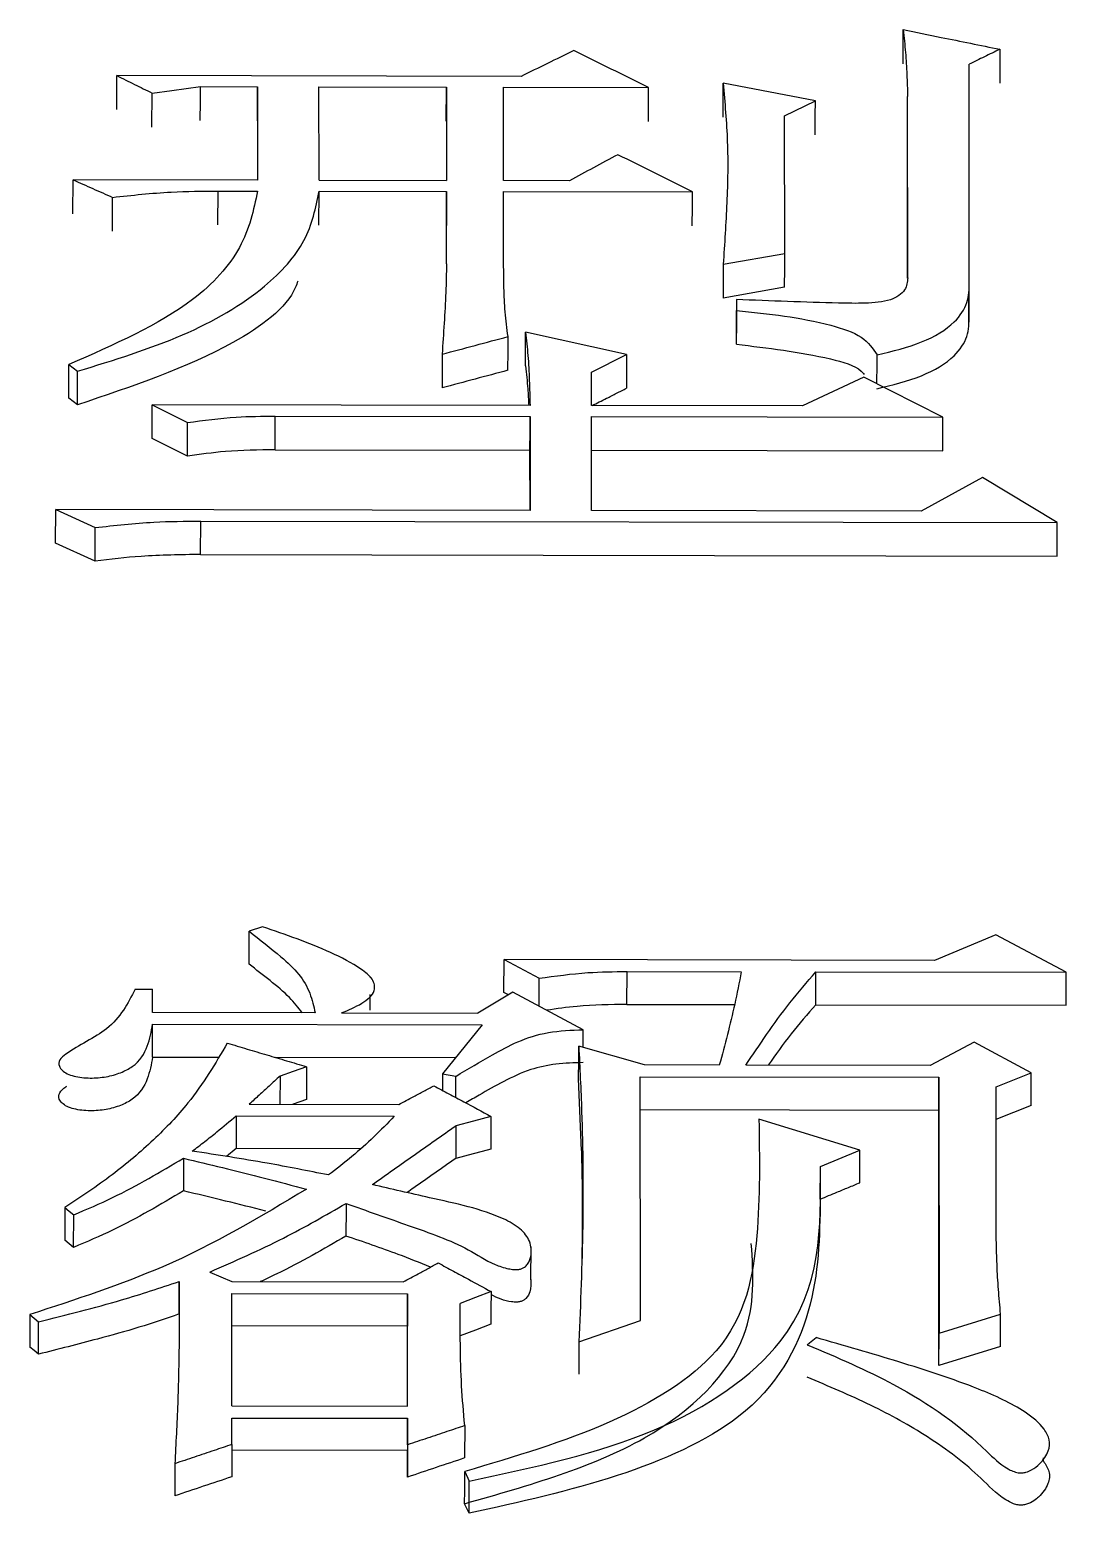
# Model space of a CAD drawing. Header units: millimetres. Extents: x 2384 to 4064, y 886 to 2074.
# Drawn here: x 2776.297 to 2778.849, y 1866.311 to 1869.967 of the extents above; entities that cross this region are included whole.
import ezdxf

# ---------------------------------------------------------------- set-up
doc = ezdxf.new("R2010")
doc.units = ezdxf.units.MM

msp = doc.modelspace()

# ---------------------------------------------------------------- linework, layer by layer
at = {"color": 7, "linetype": 'Continuous', "lineweight": 25}
for p, q in [((2776.5113, 1869.7696), (2776.5115, 1869.8534)), ((2777.5067, 1869.8515), (2776.5115, 1869.8534)), ((2778.6104, 1869.3443), (2778.61, 1869.8814)), ((2776.5978, 1869.7268), (2776.5981, 1869.8106)), ((2776.7171, 1869.8263), (2776.8577, 1869.8261)), ((2776.8577, 1869.8261), (2776.8579, 1869.5959)), ((2777.0091, 1869.8258), (2777.3228, 1869.8252)), ((2777.0093, 1869.5956), (2777.0091, 1869.8258)), ((2777.3226, 1869.7414), (2777.3228, 1869.8252)), ((2777.3228, 1869.8252), (2777.323, 1869.595)), ((2777.4635, 1869.825), (2777.8204, 1869.8243)), ((2777.4636, 1869.5948), (2777.4635, 1869.825)), ((2777.8202, 1869.7405), (2777.8204, 1869.8243)), ((2778.2315, 1869.7915), (2778.0043, 1869.8346)), ((2778.1558, 1869.7543), (2778.2315, 1869.7915)), ((2778.4584, 1869.7179), (2778.4587, 1869.8018)), ((2778.459, 1869.3554), (2778.4587, 1869.8018)), ((2778.1561, 1869.4155), (2778.1558, 1869.7543)), ((2778.4587, 1869.3542), (2778.4584, 1869.7179)), ((2776.4033, 1869.5132), (2776.4035, 1869.5967)), ((2776.8579, 1869.5959), (2776.4035, 1869.5967)), ((2777.0093, 1869.5956), (2777.323, 1869.595)), ((2777.6259, 1869.5945), (2777.4636, 1869.5948)), ((2776.7603, 1869.4856), (2776.7605, 1869.5692)), ((2776.7605, 1869.5692), (2776.8579, 1869.569)), ((2777.009, 1869.4852), (2777.0093, 1869.5687)), ((2777.0093, 1869.5687), (2777.323, 1869.5682)), ((2777.323, 1869.5682), (2777.3228, 1869.4846)), ((2777.3232, 1869.39), (2777.323, 1869.5682)), ((2777.4637, 1869.5679), (2777.9288, 1869.567)), ((2777.4638, 1869.3898), (2777.4637, 1869.5679)), ((2776.5007, 1869.47), (2776.5009, 1869.5535)), ((2778.0046, 1869.3888), (2778.1561, 1869.4155)), ((2778.6102, 1869.261), (2778.6104, 1869.3443)), ((2778.1558, 1869.3322), (2778.0044, 1869.3054)), ((2778.0372, 1869.3019), (2778.0369, 1869.2187)), ((2778.0372, 1869.3019), (2778.0372, 1869.2748)), ((2778.6096, 1869.2341), (2778.6098, 1869.3173)), ((2778.0369, 1869.1916), (2778.0372, 1869.2748)), ((2777.7668, 1869.1663), (2777.518, 1869.2213)), ((2778.0369, 1869.1916), (2778.0369, 1869.2187)), ((2777.6803, 1869.1228), (2777.7668, 1869.1663)), ((2776.3928, 1869.0586), (2776.393, 1869.1416)), ((2777.6804, 1869.0407), (2777.6803, 1869.1228)), ((2778.351, 1869.1106), (2778.1996, 1869.0397)), ((2778.5458, 1869.0117), (2778.351, 1869.1106)), ((2776.5984, 1868.9598), (2776.5986, 1869.0427)), ((2776.5986, 1869.0427), (2776.6852, 1868.9986)), ((2777.5289, 1869.041), (2776.5986, 1869.0427)), ((2776.9013, 1868.9319), (2776.9015, 1869.0147)), ((2776.9015, 1869.0147), (2777.529, 1869.0135)), ((2777.529, 1869.0135), (2777.5291, 1868.7822)), ((2778.1996, 1869.0397), (2777.6804, 1869.0407)), ((2777.6804, 1869.0133), (2778.5458, 1869.0117)), ((2777.6805, 1868.7819), (2777.6804, 1869.0133)), ((2776.685, 1868.9158), (2776.6852, 1868.9986)), ((2776.685, 1868.9158), (2776.5984, 1868.9598)), ((2776.9013, 1868.9319), (2777.5287, 1868.9307)), ((2777.5288, 1868.7822), (2777.5287, 1868.9307)), ((2777.6801, 1868.9304), (2778.5455, 1868.9288)), ((2778.6432, 1868.863), (2778.4918, 1868.7804)), ((2778.8272, 1868.7521), (2778.6432, 1868.863)), ((2776.3606, 1868.7019), (2776.3608, 1868.7844)), ((2776.3608, 1868.7844), (2776.4582, 1868.7399)), ((2777.5291, 1868.7822), (2776.3608, 1868.7844)), ((2776.7176, 1868.6736), (2776.7178, 1868.7561)), ((2776.7178, 1868.7561), (2778.8272, 1868.7521)), ((2778.4918, 1868.7804), (2777.6805, 1868.7819)), ((2776.458, 1868.6575), (2776.4582, 1868.7399)), ((2776.458, 1868.6575), (2776.3606, 1868.7019)), ((2776.7176, 1868.6736), (2778.8269, 1868.6697)), ((2776.8372, 1867.6642), (2776.8374, 1867.7454)), ((2776.8699, 1867.7567), (2776.8374, 1867.7454)), ((2778.6763, 1867.7362), (2778.5249, 1867.6735)), ((2778.8495, 1867.6443), (2778.6763, 1867.7362)), ((2777.4646, 1867.5944), (2777.4648, 1867.6755)), ((2777.4648, 1867.6755), (2777.5514, 1867.6295)), ((2778.5249, 1867.6735), (2777.4648, 1867.6755)), ((2777.1357, 1867.631), (2777.1357, 1867.6324)), ((2777.5512, 1867.5606), (2777.5514, 1867.6295)), ((2777.7675, 1867.5652), (2777.7677, 1867.6463)), ((2777.7677, 1867.6463), (2778.049, 1867.6458)), ((2778.2326, 1867.5644), (2778.2329, 1867.6454)), ((2778.2329, 1867.6454), (2778.8495, 1867.6443)), ((2776.5562, 1867.6026), (2776.5995, 1867.6025)), ((2776.5995, 1867.545), (2776.5995, 1867.6025)), ((2777.1354, 1867.5514), (2777.1355, 1867.5896)), ((2777.4865, 1867.5951), (2777.4, 1867.5436)), ((2777.4755, 1867.5886), (2777.4646, 1867.5944)), ((2777.6596, 1867.5028), (2777.4865, 1867.5951)), ((2776.9998, 1867.5443), (2776.5995, 1867.545)), ((2777.0647, 1867.5442), (2777.4, 1867.5436)), ((2777.7675, 1867.5652), (2778.0326, 1867.5647)), ((2778.2326, 1867.5644), (2778.8492, 1867.5632)), ((2776.5993, 1867.4354), (2776.5995, 1867.5163)), ((2776.5995, 1867.5163), (2777.4108, 1867.5148)), ((2777.4108, 1867.5148), (2777.3135, 1867.3938)), ((2777.6595, 1867.4594), (2777.6597, 1867.5028)), ((2778.6224, 1867.4722), (2778.5143, 1867.4147)), ((2778.7631, 1867.3969), (2778.6224, 1867.4722)), ((2776.5993, 1867.4354), (2776.7606, 1867.4351)), ((2776.9009, 1867.4348), (2777.3459, 1867.434)), ((2777.8111, 1867.416), (2777.6488, 1867.4625)), ((2777.995, 1867.4156), (2777.8111, 1867.416)), ((2778.5143, 1867.4147), (2778.0599, 1867.4155)), ((2776.9133, 1867.3888), (2776.9131, 1867.3193)), ((2777.3135, 1867.3938), (2777.3134, 1867.3534)), ((2777.3135, 1867.3938), (2777.346, 1867.388)), ((2777.3459, 1867.336), (2777.346, 1867.388)), ((2777.6553, 1867.205), (2777.6486, 1867.3816)), ((2777.8003, 1867.3871), (2778.5359, 1867.3858)), ((2777.8006, 1866.7864), (2777.8003, 1867.3871)), ((2778.5359, 1867.3858), (2778.5362, 1866.7556)), ((2778.6765, 1867.3624), (2778.7631, 1867.3969)), ((2778.6767, 1867.0076), (2778.6765, 1867.3624)), ((2776.8052, 1867.2905), (2777.1946, 1867.2898)), ((2776.8376, 1867.3195), (2777.2054, 1867.3188)), ((2777.8001, 1867.3064), (2778.5357, 1867.305)), ((2778.5359, 1866.6757), (2778.5357, 1867.305)), ((2778.7628, 1867.3162), (2778.6763, 1867.2817)), ((2777.3461, 1867.2663), (2777.3458, 1867.1858)), ((2778.3413, 1867.2064), (2778.0924, 1867.2824)), ((2776.6754, 1867.1863), (2776.6752, 1867.1058)), ((2776.8049, 1867.21), (2776.7812, 1867.1901)), ((2777.1113, 1867.2094), (2776.8049, 1867.21)), ((2778.2439, 1867.1659), (2778.3413, 1867.2064)), ((2778.2437, 1867.0855), (2778.2439, 1867.1659)), ((2776.3834, 1867.0645), (2776.3832, 1866.9842)), ((2776.4048, 1866.9666), (2776.4051, 1867.0469)), ((2777.5311, 1866.8868), (2777.5314, 1866.9679)), ((2776.6645, 1866.8025), (2776.6647, 1866.8825)), ((2776.7946, 1866.8823), (2777.2164, 1866.8815)), ((2776.7946, 1866.8529), (2777.2273, 1866.8521)), ((2776.7947, 1866.5758), (2776.7946, 1866.8529)), ((2777.2273, 1866.8521), (2777.227, 1866.7721)), ((2777.2274, 1866.575), (2777.2273, 1866.8521)), ((2776.297, 1866.801), (2776.2967, 1866.721)), ((2776.3184, 1866.7033), (2776.3186, 1866.7833)), ((2777.6492, 1866.7337), (2777.8006, 1866.7864)), ((2778.5362, 1866.7556), (2778.6876, 1866.8024)), ((2777.227, 1866.7721), (2776.7943, 1866.7729)), ((2777.2271, 1866.575), (2777.227, 1866.7721)), ((2778.5359, 1866.6757), (2778.5362, 1866.7556)), ((2778.6874, 1866.7225), (2778.5359, 1866.6757)), ((2776.7947, 1866.5758), (2777.2274, 1866.575)), ((2776.7947, 1866.5462), (2777.2274, 1866.5454)), ((2776.7947, 1866.481), (2776.7947, 1866.5462)), ((2777.2274, 1866.5454), (2777.2271, 1866.4658)), ((2777.2274, 1866.4802), (2777.2274, 1866.5454)), ((2777.368, 1866.5274), (2777.3678, 1866.4478)), ((2778.7939, 1866.5193), (2778.7939, 1866.5202)), ((2776.7947, 1866.481), (2776.7945, 1866.4015)), ((2777.2271, 1866.4658), (2776.7947, 1866.4666)), ((2777.2272, 1866.4007), (2777.2271, 1866.4658)), ((2778.7936, 1866.4397), (2778.7936, 1866.4484)), ((2777.3681, 1866.4146), (2777.3789, 1866.3908)), ((2777.3786, 1866.3114), (2777.3678, 1866.3351))]:
    msp.add_line(p, q, dxfattribs=at)
at = {"color": 7, "linetype": 'Continuous', "lineweight": 25, "flags": 128}
for points in [[(2778.4475, 1869.8827), (2778.4476, 1869.9297), (2778.4477, 1869.9667)], [(2778.6857, 1869.9185), (2778.6856, 1869.8714), (2778.6855, 1869.8345)], [(2776.5981, 1869.8106), (2776.6466, 1869.817), (2776.6818, 1869.8217), (2776.7171, 1869.8263)], [(2776.7168, 1869.7426), (2776.717, 1869.7894), (2776.7171, 1869.8263)], [(2776.8574, 1869.7423), (2776.8576, 1869.7892), (2776.8577, 1869.8261)], [(2778.0041, 1869.7508), (2778.0042, 1869.7977), (2778.0043, 1869.8346)], [(2778.2313, 1869.7077), (2778.2314, 1869.7546), (2778.2315, 1869.7915)], [(2777.9285, 1869.4835), (2777.9287, 1869.5303), (2777.9288, 1869.567)], [(2778.1558, 1869.3322), (2778.156, 1869.3789), (2778.1561, 1869.4155)], [(2778.0046, 1869.3888), (2778.0045, 1869.3421), (2778.0044, 1869.3054)], [(2777.4745, 1869.1274), (2777.4746, 1869.1739), (2777.4747, 1869.2105)], [(2777.5177, 1869.1382), (2777.5179, 1869.1847), (2777.518, 1869.2213)], [(2777.3125, 1869.1672), (2777.3124, 1869.1207), (2777.3123, 1869.0841)], [(2777.7668, 1869.1663), (2777.7667, 1869.1198), (2777.7666, 1869.0833)], [(2778.3832, 1869.0943), (2778.3832, 1869.1064), (2778.3833, 1869.1307), (2778.3834, 1869.1652)], [(2776.3931, 1869.1416), (2776.4039, 1869.1334), (2776.4147, 1869.1251)], [(2776.4144, 1869.0422), (2776.4145, 1869.0724), (2776.4146, 1869.0988), (2776.4147, 1869.1251)], [(2776.4144, 1869.0422), (2776.4036, 1869.0504), (2776.3928, 1869.0586)], [(2777.5287, 1868.9307), (2777.5288, 1868.9771), (2777.529, 1869.0135)], [(2778.5455, 1868.9288), (2778.5457, 1868.9752), (2778.5458, 1869.0117)], [(2778.8269, 1868.6697), (2778.8271, 1868.7159), (2778.8272, 1868.7521)], [(2778.8492, 1867.5632), (2778.8494, 1867.6086), (2778.8495, 1867.6443)], [(2777.6486, 1867.3816), (2777.6487, 1867.4269), (2777.6488, 1867.4625)], [(2776.9782, 1867.4117), (2776.9458, 1867.4003), (2776.9133, 1867.3888)], [(2776.9782, 1867.4117), (2776.9781, 1867.3665), (2776.978, 1867.331)], [(2778.5357, 1867.305), (2778.5358, 1867.3502), (2778.5359, 1867.3858)], [(2778.7628, 1867.3162), (2778.7629, 1867.3614), (2778.7631, 1867.3969)], [(2776.978, 1867.331), (2776.9617, 1867.3253), (2776.9455, 1867.3195), (2776.9448, 1867.3193)], [(2776.8052, 1867.2905), (2776.805, 1867.2454), (2776.8049, 1867.21)], [(2777.4326, 1867.2894), (2777.3893, 1867.2779), (2777.3461, 1867.2663)], [(2777.4326, 1867.2894), (2777.4324, 1867.2443), (2777.4323, 1867.2088)], [(2777.4323, 1867.2088), (2777.4107, 1867.203), (2777.3891, 1867.1973), (2777.3458, 1867.1858)], [(2778.341, 1867.126), (2778.3412, 1867.171), (2778.3413, 1867.2064)], [(2777.0758, 1867.0749), (2777.0757, 1867.0391), (2777.0756, 1867.0168), (2777.0755, 1866.9946)], [(2776.3834, 1867.0645), (2776.3942, 1867.0557), (2776.4051, 1867.0469)], [(2776.4048, 1866.9666), (2776.394, 1866.9754), (2776.3832, 1866.9842)], [(2776.7405, 1866.9058), (2776.7675, 1866.8941), (2776.7946, 1866.8823)], [(2777.4328, 1866.8576), (2777.3949, 1866.843), (2777.3571, 1866.8284)], [(2777.4328, 1866.8576), (2777.4326, 1866.8128), (2777.4325, 1866.7776)], [(2776.297, 1866.801), (2776.3078, 1866.7921), (2776.3186, 1866.7833)], [(2777.4325, 1866.7776), (2777.3947, 1866.763), (2777.3568, 1866.7484)], [(2778.6874, 1866.7225), (2778.6875, 1866.7672), (2778.6876, 1866.8024)], [(2778.2117, 1866.7268), (2778.2172, 1866.7312), (2778.2252, 1866.7378), (2778.2333, 1866.7444)], [(2776.3184, 1866.7033), (2776.3076, 1866.7122), (2776.2967, 1866.721)], [(2777.6492, 1866.7337), (2777.649, 1866.689), (2777.6489, 1866.6538)], [(2777.2274, 1866.4802), (2777.2273, 1866.4356), (2777.2272, 1866.4007)], [(2776.6541, 1866.4337), (2776.654, 1866.3892), (2776.6539, 1866.3543)], [(2777.3678, 1866.3351), (2777.3679, 1866.3674), (2777.368, 1866.391), (2777.3681, 1866.4146)], [(2777.3786, 1866.3114), (2777.3787, 1866.3436), (2777.3788, 1866.3672), (2777.3789, 1866.3908)]]:
    msp.add_lwpolyline(points, dxfattribs=at)
at = {"color": 7, "linetype": 'Continuous', "lineweight": 25}
for points, knots in [([(2778.4477, 1869.9667), (2778.4498, 1869.9479), (2778.4538, 1869.9111), (2778.4571, 1869.8562), (2778.4581, 1869.8199), (2778.4587, 1869.8018)], [0, 0, 0, 0, 0.342501, 0.6712, 1, 1, 1, 1]), ([(2778.4477, 1869.9667), (2778.479, 1869.9604), (2778.5343, 1869.9492), (2778.6136, 1869.9331), (2778.6617, 1869.9233), (2778.6857, 1869.9185)], [0, 0, 0, 0, 0.394054, 0.697027, 1, 1, 1, 1]), ([(2777.6365, 1869.9151), (2777.6148, 1869.9045), (2777.5716, 1869.8833), (2777.5283, 1869.8621), (2777.5067, 1869.8515)], [0, 0, 0, 0, 0.500001, 1, 1, 1, 1]), ([(2777.8204, 1869.8243), (2777.7898, 1869.8395), (2777.7284, 1869.8698), (2777.6671, 1869.9), (2777.6365, 1869.9151)], [0, 0, 0, 0, 0.5, 1, 1, 1, 1]), ([(2778.6857, 1869.9185), (2778.6794, 1869.9154), (2778.6668, 1869.9092), (2778.6479, 1869.8999), (2778.629, 1869.8907), (2778.6163, 1869.8845), (2778.61, 1869.8814)], [0, 0, 0, 0, 0.25, 0.5, 0.75, 1, 1, 1, 1]), ([(2776.5115, 1869.8534), (2776.5259, 1869.8462), (2776.5548, 1869.832), (2776.5837, 1869.8177), (2776.5981, 1869.8106)], [0, 0, 0, 0, 0.500001, 1, 1, 1, 1]), ([(2778.0043, 1869.8346), (2778.0086, 1869.7867), (2778.0174, 1869.689), (2778.0151, 1869.5653), (2778.0096, 1869.4646), (2778.0063, 1869.414), (2778.0046, 1869.3888)], [0, 0, 0, 0, 0.324735, 0.662197, 0.831093, 1, 1, 1, 1]), ([(2777.7448, 1869.6587), (2777.725, 1869.648), (2777.6854, 1869.6266), (2777.6457, 1869.6052), (2777.6259, 1869.5945)], [0, 0, 0, 0, 0.500001, 1, 1, 1, 1]), ([(2777.9288, 1869.567), (2777.8981, 1869.5823), (2777.8368, 1869.6129), (2777.7755, 1869.6434), (2777.7448, 1869.6587)], [0, 0, 0, 0, 0.5, 1, 1, 1, 1]), ([(2776.4035, 1869.5967), (2776.4198, 1869.5895), (2776.4522, 1869.5751), (2776.4847, 1869.5607), (2776.5009, 1869.5535)], [0, 0, 0, 0, 0.5, 1, 1, 1, 1]), ([(2776.8579, 1869.569), (2776.8479, 1869.5222), (2776.8278, 1869.4279), (2776.6842, 1869.2694), (2776.5042, 1869.1904), (2776.393, 1869.1416)], [0, 0, 0, 0, 0.273464, 0.5510094, 1, 1, 1, 1]), ([(2776.4147, 1869.1251), (2776.5037, 1869.1526), (2776.6794, 1869.2067), (2776.8723, 1869.3196), (2776.9847, 1869.4451), (2777.0011, 1869.5277), (2777.0093, 1869.5687)], [0, 0, 0, 0, 0.289657, 0.571456, 0.787204, 1, 1, 1, 1]), ([(2776.5009, 1869.5535), (2776.5489, 1869.5588), (2776.6346, 1869.5682), (2776.722, 1869.5689), (2776.7605, 1869.5692)], [0, 0, 0, 0, 0.5592, 1, 1, 1, 1]), ([(2777.3232, 1869.39), (2777.3228, 1869.3664), (2777.3219, 1869.3176), (2777.3174, 1869.2433), (2777.3141, 1869.1926), (2777.3125, 1869.1672)], [0, 0, 0, 0, 0.3183945, 0.6591849, 1, 1, 1, 1]), ([(2777.4747, 1869.2105), (2777.4721, 1869.2307), (2777.4669, 1869.2708), (2777.4643, 1869.3306), (2777.464, 1869.37), (2777.4638, 1869.3898)], [0, 0, 0, 0, 0.338394, 0.669103, 1, 1, 1, 1]), ([(2776.9571, 1869.3472), (2776.9553, 1869.3421), (2776.9351, 1869.2846), (2776.7658, 1869.1608), (2776.5489, 1869.0876), (2776.4144, 1869.0422)], [0, 0, 0, 0, 0.03553, 0.402453, 1, 1, 1, 1]), ([(2778.459, 1869.3554), (2778.4582, 1869.3452), (2778.4565, 1869.3246), (2778.4177, 1869.2965), (2778.353, 1869.2917), (2778.2271, 1869.2942), (2778.1212, 1869.2985), (2778.0372, 1869.3019)], [0, 0, 0, 0, 0.110827, 0.224198, 0.354947, 0.487818, 1, 1, 1, 1]), ([(2778.3834, 1869.1652), (2778.4216, 1869.1745), (2778.4965, 1869.1927), (2778.5744, 1869.2402), (2778.6098, 1869.2936), (2778.6102, 1869.3275), (2778.6104, 1869.3443)], [0, 0, 0, 0, 0.291536, 0.572529, 0.787238, 1, 1, 1, 1]), ([(2778.0372, 1869.2748), (2778.1162, 1869.2665), (2778.2254, 1869.2552), (2778.3515, 1869.2129), (2778.373, 1869.1808), (2778.3834, 1869.1652)], [0, 0, 0, 0, 0.573316, 0.79235, 1, 1, 1, 1]), ([(2778.3832, 1869.0822), (2778.4213, 1869.0914), (2778.4962, 1869.1096), (2778.5742, 1869.157), (2778.6095, 1869.2105), (2778.61, 1869.2442), (2778.6102, 1869.261)], [0, 0, 0, 0, 0.291688, 0.572706, 0.787342, 1, 1, 1, 1]), ([(2777.3125, 1869.1672), (2777.3395, 1869.1744), (2777.3936, 1869.1888), (2777.4477, 1869.2033), (2777.4747, 1869.2105)], [0, 0, 0, 0, 0.500001, 1, 1, 1, 1]), ([(2777.518, 1869.2213), (2777.52, 1869.2023), (2777.5242, 1869.1628), (2777.5274, 1869.1027), (2777.5284, 1869.0616), (2777.5289, 1869.041)], [0, 0, 0, 0, 0.317273, 0.658579, 1, 1, 1, 1]), ([(2778.0369, 1869.1916), (2778.1141, 1869.1826), (2778.2207, 1869.1701), (2778.3341, 1869.1387), (2778.3492, 1869.1202), (2778.3516, 1869.1174)], [0, 0, 0, 0, 0.689405, 0.952701, 1, 1, 1, 1]), ([(2777.4745, 1869.1274), (2777.4474, 1869.1202), (2777.3934, 1869.1058), (2777.3393, 1869.0914), (2777.3123, 1869.0841)], [0, 0, 0, 0, 0.500001, 1, 1, 1, 1]), ([(2777.5177, 1869.1382), (2777.5198, 1869.1194), (2777.5233, 1869.087), (2777.525, 1869.0546), (2777.5257, 1869.041)], [0, 0, 0, 0, 0.581658, 1, 1, 1, 1]), ([(2777.6818, 1869.0407), (2777.6936, 1869.0466), (2777.7136, 1869.0567), (2777.7419, 1869.0709), (2777.7583, 1869.0792), (2777.7666, 1869.0833)], [0, 0, 0, 0, 0.417028, 0.708513, 1, 1, 1, 1]), ([(2776.6852, 1868.9986), (2776.725, 1869.004), (2776.7961, 1869.0137), (2776.8693, 1869.0144), (2776.9015, 1869.0147)], [0, 0, 0, 0, 0.558835, 1, 1, 1, 1]), ([(2776.9013, 1868.9319), (2776.8602, 1868.9313), (2776.787, 1868.9303), (2776.7161, 1868.9202), (2776.685, 1868.9158)], [0, 0, 0, 0, 0.561085, 1, 1, 1, 1]), ([(2776.4582, 1868.7399), (2776.5062, 1868.7453), (2776.5919, 1868.755), (2776.6793, 1868.7557), (2776.7178, 1868.7561)], [0, 0, 0, 0, 0.5592, 1, 1, 1, 1]), ([(2776.7176, 1868.6736), (2776.6685, 1868.673), (2776.5811, 1868.6719), (2776.4955, 1868.6619), (2776.458, 1868.6575)], [0, 0, 0, 0, 0.560746, 1, 1, 1, 1]), ([(2776.8374, 1867.7454), (2776.8639, 1867.7246), (2776.9074, 1867.6905), (2776.962, 1867.6405), (2776.9889, 1867.5931), (2776.9961, 1867.5605), (2776.9998, 1867.5443)], [0, 0, 0, 0, 0.34464, 0.565757, 0.783533, 1, 1, 1, 1]), ([(2777.0647, 1867.5442), (2777.082, 1867.5514), (2777.1161, 1867.5656), (2777.1506, 1867.5957), (2777.1434, 1867.6288), (2777.1029, 1867.661), (2777.0141, 1867.7066), (2776.9272, 1867.7368), (2776.8699, 1867.7567)], [0, 0, 0, 0, 0.121784, 0.238894, 0.329995, 0.425945, 0.621085, 1, 1, 1, 1]), ([(2776.9677, 1867.5444), (2776.958, 1867.5572), (2776.9366, 1867.5853), (2776.8886, 1867.6239), (2776.8543, 1867.6507), (2776.8372, 1867.6642)], [0, 0, 0, 0, 0.293977, 0.646298, 1, 1, 1, 1]), ([(2777.5514, 1867.6295), (2777.5912, 1867.6351), (2777.6623, 1867.6452), (2777.7355, 1867.6459), (2777.7677, 1867.6463)], [0, 0, 0, 0, 0.558835, 1, 1, 1, 1]), ([(2778.049, 1867.6458), (2778.0438, 1867.6191), (2778.0338, 1867.5674), (2778.0152, 1867.4907), (2778.0018, 1867.4407), (2777.995, 1867.4156)], [0, 0, 0, 0, 0.347753, 0.673826, 1, 1, 1, 1]), ([(2778.0599, 1867.4155), (2778.077, 1867.4406), (2778.112, 1867.4922), (2778.1672, 1867.5696), (2778.211, 1867.6201), (2778.2329, 1867.6454)], [0, 0, 0, 0, 0.32194, 0.6606, 1, 1, 1, 1]), ([(2776.5562, 1867.6026), (2776.5385, 1867.5677), (2776.5064, 1867.5046), (2776.4099, 1867.4616), (2776.3685, 1867.4294), (2776.3677, 1867.4142), (2776.376, 1867.4025), (2776.3886, 1867.3939), (2776.4118, 1867.3861), (2776.4454, 1867.3826), (2776.4855, 1867.3859), (2776.5212, 1867.396), (2776.5645, 1867.4186), (2776.5899, 1867.4623), (2776.5963, 1867.4983), (2776.5995, 1867.5163)], [0, 0, 0, 0, 0.230991, 0.417984, 0.453958, 0.487906, 0.511162, 0.535138, 0.560231, 0.612084, 0.662769, 0.713245, 0.762331, 0.881446, 1, 1, 1, 1]), ([(2777.7675, 1867.5652), (2777.7264, 1867.5647), (2777.6594, 1867.5639), (2777.5946, 1867.5544), (2777.5696, 1867.5508)], [0, 0, 0, 0, 0.614176, 1, 1, 1, 1]), ([(2778.2326, 1867.5644), (2778.2119, 1867.5407), (2778.1692, 1867.4921), (2778.1337, 1867.4414), (2778.1154, 1867.4154)], [0, 0, 0, 0, 0.487895, 1, 1, 1, 1]), ([(2777.346, 1867.3879), (2777.3759, 1867.4058), (2777.4252, 1867.4352), (2777.4972, 1867.4746), (2777.573, 1867.4997), (2777.6305, 1867.5017), (2777.6596, 1867.5028)], [0, 0, 0, 0, 0.334385, 0.5522024, 0.7732715, 1, 1, 1, 1]), ([(2776.5993, 1867.4354), (2776.5961, 1867.4174), (2776.5896, 1867.3815), (2776.5642, 1867.3379), (2776.521, 1867.3153), (2776.4852, 1867.3052), (2776.4452, 1867.3019), (2776.4116, 1867.3054), (2776.3883, 1867.3132), (2776.3758, 1867.3218), (2776.3675, 1867.3334), (2776.3682, 1867.3486), (2776.3804, 1867.3581), (2776.3873, 1867.3629), (2776.3881, 1867.3635)], [0, 0, 0, 0, 0.201848, 0.404686, 0.488317, 0.574344, 0.660748, 0.749139, 0.791902, 0.832744, 0.872347, 0.930144, 0.991413, 1, 1, 1, 1]), ([(2776.7834, 1867.4698), (2776.754, 1867.4199), (2776.7053, 1867.3373), (2776.6032, 1867.2303), (2776.5021, 1867.1437), (2776.4231, 1867.0909), (2776.3834, 1867.0645)], [0, 0, 0, 0, 0.335399, 0.554927, 0.776461, 1, 1, 1, 1]), ([(2776.7835, 1867.4698), (2776.7997, 1867.465), (2776.8321, 1867.4553), (2776.8808, 1867.4408), (2776.9295, 1867.4263), (2776.962, 1867.4166), (2776.9782, 1867.4117)], [0, 0, 0, 0, 0.25, 0.5, 0.75, 1, 1, 1, 1]), ([(2777.6488, 1867.4625), (2777.6515, 1867.4089), (2777.6587, 1867.2619), (2777.6609, 1867.0193), (2777.6531, 1866.8289), (2777.6492, 1866.7337)], [0, 0, 0, 0, 0.2224698, 0.6110883, 1, 1, 1, 1]), ([(2777.6594, 1867.4219), (2777.637, 1867.4212), (2777.5926, 1867.4198), (2777.5232, 1867.4052), (2777.4636, 1867.3754), (2777.4119, 1867.3471), (2777.3819, 1867.3289), (2777.3711, 1867.3224)], [0, 0, 0, 0, 0.1937884, 0.3850795, 0.6268549, 0.866137, 1, 1, 1, 1]), ([(2776.9133, 1867.3888), (2776.9043, 1867.3805), (2776.8872, 1867.3648), (2776.8619, 1867.3417), (2776.8457, 1867.3269), (2776.8376, 1867.3195)], [0, 0, 0, 0, 0.357705, 0.678852, 1, 1, 1, 1]), ([(2777.2054, 1867.3188), (2777.2178, 1867.3254), (2777.2384, 1867.3364), (2777.2672, 1867.3517), (2777.2837, 1867.3605), (2777.2919, 1867.3649)], [0, 0, 0, 0, 0.428365, 0.714182, 1, 1, 1, 1]), ([(2777.2919, 1867.3649), (2777.3043, 1867.3583), (2777.329, 1867.345), (2777.3759, 1867.3199), (2777.4104, 1867.3013), (2777.4326, 1867.2894)], [0, 0, 0, 0, 0.263606, 0.527213, 1, 1, 1, 1]), ([(2776.6971, 1867.2037), (2776.7073, 1867.2115), (2776.7278, 1867.2272), (2776.7642, 1867.256), (2776.7895, 1867.2773), (2776.8052, 1867.2905)], [0, 0, 0, 0, 0.275387, 0.550784, 1, 1, 1, 1]), ([(2777.1946, 1867.2898), (2777.178, 1867.2725), (2777.1454, 1867.2388), (2777.0912, 1867.1903), (2777.052, 1867.16), (2777.0324, 1867.1449)], [0, 0, 0, 0, 0.343045, 0.670986, 1, 1, 1, 1]), ([(2777.1406, 1867.1214), (2777.1749, 1867.1456), (2777.2433, 1867.194), (2777.3118, 1867.2422), (2777.3461, 1867.2663)], [0, 0, 0, 0, 0.499922, 1, 1, 1, 1]), ([(2778.0924, 1867.2824), (2778.0941, 1867.1874), (2778.0973, 1866.9976), (2778.0455, 1866.715), (2777.7303, 1866.5215), (2777.4904, 1866.4507), (2777.3681, 1866.4146)], [0, 0, 0, 0, 0.273656, 0.5467643, 0.7688728, 1, 1, 1, 1]), ([(2776.4051, 1867.0469), (2776.4375, 1867.0606), (2776.5024, 1867.0881), (2776.5908, 1867.1361), (2776.6472, 1867.1695), (2776.6754, 1867.1863)], [0, 0, 0, 0, 0.332402, 0.665753, 1, 1, 1, 1]), ([(2776.6754, 1867.1863), (2776.7074, 1867.1786), (2776.7742, 1867.1627), (2776.8752, 1867.1373), (2776.944, 1867.1191), (2776.9783, 1867.11)], [0, 0, 0, 0, 0.314066, 0.657008, 1, 1, 1, 1]), ([(2777.0324, 1867.1449), (2776.9823, 1867.1549), (2776.8717, 1867.1769), (2776.7588, 1867.1942), (2776.6971, 1867.2037)], [0, 0, 0, 0, 0.4532284, 1, 1, 1, 1]), ([(2777.3458, 1867.1858), (2777.3116, 1867.1617), (2777.2717, 1867.1337), (2777.2319, 1867.1056), (2777.2263, 1867.1017)], [0, 0, 0, 0, 0.859803, 1, 1, 1, 1]), ([(2777.6553, 1867.2078), (2777.6565, 1867.1558), (2777.6583, 1867.0776), (2777.6569, 1866.9638), (2777.6559, 1866.9179), (2777.6552, 1866.8937), (2777.6552, 1866.893), (2777.6552, 1866.8926)], [0, 0, 0, 0, 0.522325, 0.784803, 0.910335, 0.95162, 1, 1, 1, 1]), ([(2777.3789, 1866.3908), (2777.5382, 1866.4247), (2777.8487, 1866.4908), (2778.2485, 1866.7673), (2778.2456, 1867.0158), (2778.2439, 1867.1659)], [0, 0, 0, 0, 0.294377, 0.573566, 1, 1, 1, 1]), ([(2776.9783, 1867.11), (2776.8655, 1867.0423), (2776.6623, 1866.9204), (2776.4094, 1866.8377), (2776.297, 1866.801)], [0, 0, 0, 0, 0.555355, 1, 1, 1, 1]), ([(2776.6752, 1867.1058), (2776.6469, 1867.089), (2776.5908, 1867.0555), (2776.5021, 1867.0077), (2776.4373, 1866.9804), (2776.4048, 1866.9666)], [0, 0, 0, 0, 0.335293, 0.666612, 1, 1, 1, 1]), ([(2776.8782, 1867.056), (2776.8453, 1867.0643), (2776.7779, 1867.0814), (2776.7099, 1867.0975), (2776.6752, 1867.1058)], [0, 0, 0, 0, 0.488807, 1, 1, 1, 1]), ([(2777.0758, 1867.0749), (2777.1267, 1867.0568), (2777.2286, 1867.0205), (2777.359, 1866.9756), (2777.4269, 1866.9294), (2777.4679, 1866.915), (2777.4884, 1866.9118), (2777.4999, 1866.9117), (2777.5092, 1866.9141), (2777.5171, 1866.9185), (2777.526, 1866.9283), (2777.5334, 1866.95), (2777.5317, 1866.9808), (2777.5067, 1867.0139), (2777.4286, 1867.0576), (2777.2963, 1867.0849), (2777.1873, 1867.1104), (2777.1406, 1867.1214)], [0, 0, 0, 0, 0.161579, 0.323324, 0.40434, 0.438668, 0.45011, 0.461656, 0.469309, 0.476933, 0.490584, 0.519382, 0.576919, 0.627894, 0.680324, 0.863019, 1, 1, 1, 1]), ([(2778.2437, 1867.0855), (2778.2573, 1867.0912), (2778.2804, 1867.1007), (2778.3128, 1867.1142), (2778.3316, 1867.122), (2778.341, 1867.126)], [0, 0, 0, 0, 0.4201359, 0.7100675, 1, 1, 1, 1]), ([(2776.7405, 1866.9058), (2776.7712, 1866.9194), (2776.8328, 1866.9464), (2776.9476, 1867.0008), (2777.0254, 1867.0458), (2777.0757, 1867.0749)], [0, 0, 0, 0, 0.260626, 0.5213, 1, 1, 1, 1]), ([(2778.2437, 1867.0855), (2778.242, 1866.9936), (2778.2387, 1866.8096), (2778.0943, 1866.5462), (2777.7461, 1866.3926), (2777.5024, 1866.3387), (2777.3786, 1866.3114)], [0, 0, 0, 0, 0.271412, 0.543735, 0.768302, 1, 1, 1, 1]), ([(2778.6876, 1866.8024), (2778.6858, 1866.8226), (2778.6821, 1866.863), (2778.678, 1866.9314), (2778.6772, 1866.9796), (2778.6767, 1867.0076)], [0, 0, 0, 0, 0.294545, 0.589103, 1, 1, 1, 1]), ([(2777.0755, 1866.9946), (2777.0202, 1866.9623), (2776.9528, 1866.9229), (2776.8781, 1866.8884), (2776.8646, 1866.8822)], [0, 0, 0, 0, 0.818646, 1, 1, 1, 1]), ([(2777.2841, 1866.918), (2777.2577, 1866.9286), (2777.1898, 1866.9557), (2777.1189, 1866.9798), (2777.0755, 1866.9946)], [0, 0, 0, 0, 0.38851, 1, 1, 1, 1]), ([(2777.3678, 1866.3351), (2777.5261, 1866.3802), (2777.8332, 1866.4677), (2778.0896, 1866.7262), (2778.0786, 1866.8999), (2778.0738, 1866.976)], [0, 0, 0, 0, 0.374122, 0.725878, 1, 1, 1, 1]), ([(2777.2164, 1866.8815), (2777.2288, 1866.8882), (2777.2494, 1866.8993), (2777.2782, 1866.9149), (2777.2947, 1866.9238), (2777.3029, 1866.9283)], [0, 0, 0, 0, 0.428365, 0.714182, 1, 1, 1, 1]), ([(2777.3029, 1866.9283), (2777.3153, 1866.9215), (2777.34, 1866.9081), (2777.3833, 1866.8846), (2777.4142, 1866.8677), (2777.4328, 1866.8576)], [0, 0, 0, 0, 0.285574, 0.571147, 1, 1, 1, 1]), ([(2777.5309, 1866.8872), (2777.5312, 1866.8773), (2777.5317, 1866.8613), (2777.5228, 1866.8435), (2777.5127, 1866.8357), (2777.5049, 1866.8327), (2777.4948, 1866.8314), (2777.4782, 1866.8327), (2777.4554, 1866.8384), (2777.4406, 1866.8463), (2777.4328, 1866.8505)], [0, 0, 0, 0, 0.277836, 0.443969, 0.50265, 0.549589, 0.596586, 0.672221, 0.825102, 1, 1, 1, 1]), ([(2776.3186, 1866.7833), (2776.353, 1866.7918), (2776.4218, 1866.8089), (2776.5386, 1866.8404), (2776.6179, 1866.8669), (2776.6647, 1866.8825)], [0, 0, 0, 0, 0.290709, 0.581454, 1, 1, 1, 1]), ([(2776.6647, 1866.8825), (2776.6649, 1866.8316), (2776.6652, 1866.7318), (2776.6619, 1866.5821), (2776.6567, 1866.4832), (2776.6541, 1866.4337)], [0, 0, 0, 0, 0.341807, 0.670864, 1, 1, 1, 1]), ([(2777.368, 1866.5274), (2777.3651, 1866.5602), (2777.3593, 1866.6269), (2777.3569, 1866.7273), (2777.357, 1866.7947), (2777.3571, 1866.8284)], [0, 0, 0, 0, 0.326156, 0.663016, 1, 1, 1, 1]), ([(2776.6645, 1866.8025), (2776.6319, 1866.7913), (2776.5666, 1866.7689), (2776.4503, 1866.7367), (2776.367, 1866.7156), (2776.3184, 1866.7033)], [0, 0, 0, 0, 0.29378, 0.587582, 1, 1, 1, 1]), ([(2778.2116, 1866.7267), (2778.2847, 1866.6956), (2778.4549, 1866.623), (2778.6091, 1866.512), (2778.6871, 1866.4304), (2778.7172, 1866.4149), (2778.7293, 1866.4112), (2778.7409, 1866.4108), (2778.7525, 1866.4129), (2778.7682, 1866.4197), (2778.7896, 1866.437), (2778.8068, 1866.4625), (2778.8101, 1866.4928), (2778.7922, 1866.5266), (2778.7372, 1866.5726), (2778.6137, 1866.6284), (2778.4373, 1866.6856), (2778.3014, 1866.7247), (2778.2333, 1866.7443)], [0, 0, 0, 0, 0.1630543, 0.380104, 0.4338973, 0.4429513, 0.4520899, 0.4580082, 0.4639154, 0.4738499, 0.4929681, 0.5284012, 0.5556325, 0.5828568, 0.6338586, 0.7245, 0.8619389, 1, 1, 1, 1]), ([(2778.7929, 1866.44), (2778.7985, 1866.4317), (2778.8106, 1866.414), (2778.8063, 1866.3822), (2778.7895, 1866.358), (2778.7693, 1866.3415), (2778.7557, 1866.3344), (2778.7416, 1866.3313), (2778.7301, 1866.3316), (2778.7155, 1866.3357), (2778.6799, 1866.3558), (2778.6235, 1866.4174), (2778.5165, 1866.4983), (2778.3694, 1866.5802), (2778.2643, 1866.6245), (2778.2114, 1866.6469)], [0, 0, 0, 0, 0.0457974, 0.0978067, 0.1597806, 0.1795372, 0.2037891, 0.2147196, 0.2257381, 0.2389693, 0.2639379, 0.3761647, 0.5989325, 0.7979171, 1, 1, 1, 1]), ([(2777.368, 1866.5274), (2777.3535, 1866.5225), (2777.3227, 1866.5122), (2777.2759, 1866.4965), (2777.2436, 1866.4856), (2777.2274, 1866.4802)], [0, 0, 0, 0, 0.310621, 0.65531, 1, 1, 1, 1]), ([(2776.7947, 1866.481), (2776.7802, 1866.4761), (2776.7495, 1866.4658), (2776.7026, 1866.45), (2776.6703, 1866.4392), (2776.6541, 1866.4337)], [0, 0, 0, 0, 0.310621, 0.65531, 1, 1, 1, 1]), ([(2777.3678, 1866.4478), (2777.3443, 1866.4399), (2777.2975, 1866.4242), (2777.2506, 1866.4085), (2777.2272, 1866.4007)], [0, 0, 0, 0, 0.500001, 1, 1, 1, 1]), ([(2776.7945, 1866.4015), (2776.771, 1866.3936), (2776.7242, 1866.3779), (2776.6773, 1866.3621), (2776.6539, 1866.3543)], [0, 0, 0, 0, 0.500001, 1, 1, 1, 1])]:
    msp.add_open_spline(points, degree=3, knots=knots, dxfattribs=at)

doc.saveas('drawing.dxf')
